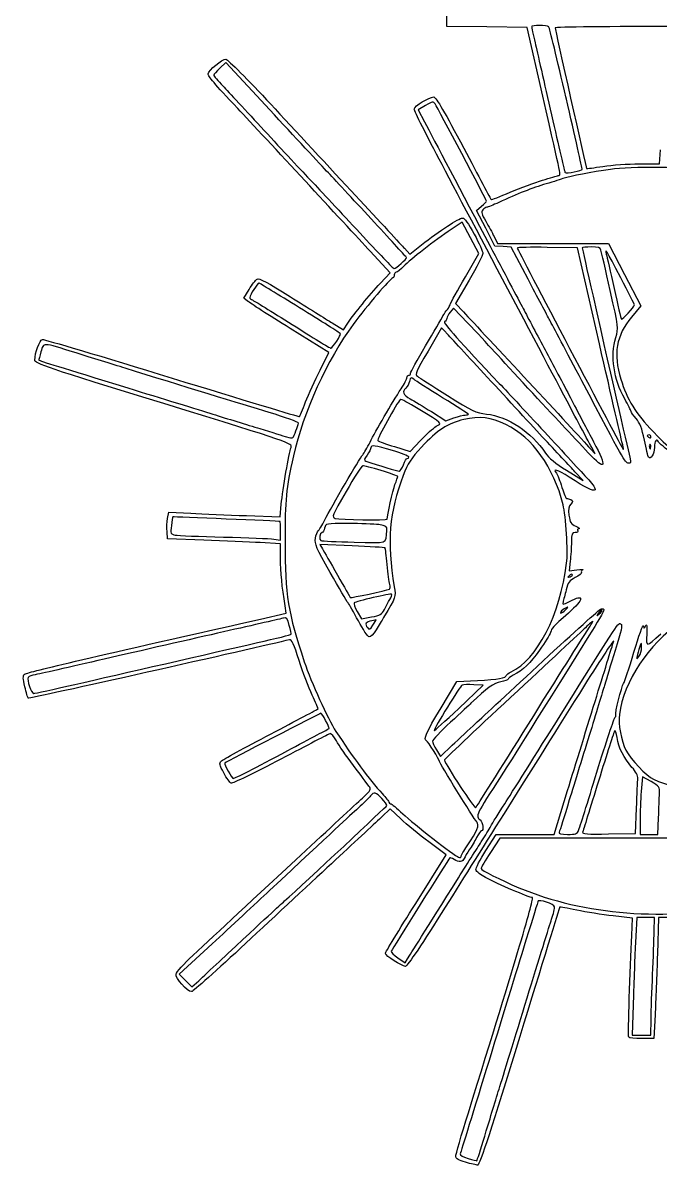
# Model space of a CAD drawing. Extents: x -200 to -42, y 99 to 278.
# Drawn here: x -171.93 to -163.73, y 110.44 to 125.12 of the extents above; entities that cross this region are included whole.
import ezdxf

# ---------------------------------------------------------------- set-up
doc = ezdxf.new("R2010")
doc.units = 0
doc.layers.add('Layer0', color=7, linetype='CONTINUOUS')

msp = doc.modelspace()

# ---------------------------------------------------------------- linework, layer by layer
at = {"layer": 'Layer0', "color": 1}
for points in [[(-165.241168, 124.177639), (-165.442954, 125.060399), (-165.95942, 125.066664), (-166.47589, 125.072929), (-166.47589, 125.99925)], [(-168.750395, 123.999254), (-169.317199, 124.609848), (-169.395038, 124.534396)], [(-164.941004, 124.15348), (-164.941004, 124.152572)], [(-166.746961, 124.058304), (-166.842832, 124.001673), (-166.761264, 123.84583)], [(-163.999638, 123.306055), (-163.741633, 123.306055), (-163.727409, 123.486084)], [(-165.43055, 121.824481), (-165.646944, 122.235713), (-165.751208, 122.242684), (-165.855472, 122.249654), (-165.974025, 122.477794), (-166.092576, 122.705934), (-166.028689, 122.761239)], [(-166.236461, 121.853118), (-166.061274, 122.15362), (-166.169676, 122.35551), (-166.27808, 122.557404), (-166.417769, 122.463616)], [(-165.866956, 122.371399), (-165.824611, 122.2843), (-165.110815, 122.284207), (-164.397015, 122.284207), (-164.189037, 121.882421), (-163.981062, 121.480636), (-164.099929, 121.337811)], [(-167.328243, 121.772546), (-167.203143, 121.905786), (-167.460936, 122.184193)], [(-167.020037, 122.220563), (-166.952117, 122.145181), (-166.801117, 122.264031)], [(-164.512998, 120.995103), (-164.794805, 122.226312), (-165.182488, 122.232577)], [(-166.186635, 121.811767), (-166.361991, 121.510012), (-166.261584, 121.40353)], [(-169.037274, 121.541181), (-169.085878, 121.580517), (-169.017244, 121.69222)], [(-166.202817, 121.25799), (-166.386691, 121.451039), (-166.431287, 121.399632)], [(-168.104797, 120.652689), (-167.990718, 120.880016), (-168.489692, 121.190918)], [(-167.947569, 121.260985), (-167.804722, 121.171515), (-167.747772, 121.257525)], [(-166.489134, 121.143151), (-166.541007, 121.198292), (-166.716171, 120.900389)], [(-164.513, 120.994971), (-164.512998, 120.995103)], [(-168.758534, 120.110562), (-168.758545, 120.110418)], [(-166.673601, 120.121197), (-166.487757, 120.002833), (-166.383219, 120.040269)], [(-167.147299, 119.671315), (-166.947314, 119.60944), (-166.811034, 119.752335)], [(-164.630182, 119.64767), (-164.566651, 119.577975), (-164.612072, 119.659298)], [(-163.865278, 119.69941), (-163.865137, 119.699514)], [(-164.934468, 119.368002), (-164.722237, 119.237965), (-164.827929, 119.349923)], [(-169.051738, 118.785227), (-168.619212, 118.770156), (-168.603351, 118.930157)], [(-170.065093, 118.749515), (-170.050164, 118.829096), (-169.767213, 118.814702)], [(-168.619187, 118.710029), (-168.619162, 118.709927)], [(-169.600397, 118.468958), (-170.065009, 118.486145), (-170.072516, 118.578051)], [(-168.700487, 118.483139), (-168.613373, 118.470609), (-168.613373, 118.588786)], [(-168.612535, 118.234101), (-168.613099, 118.423458), (-168.874443, 118.437625)], [(-167.69336, 118.395475), (-168.108066, 118.412183), (-168.073349, 118.35632)], [(-164.88826, 118.199133), (-164.903218, 118.074527), (-164.80094, 118.08844)], [(-168.872371, 117.45585), (-168.539115, 117.531418), (-168.554242, 117.625457)], [(-167.626239, 117.554563), (-167.569859, 117.46001), (-167.44203, 117.483209)], [(-166.549222, 116.314103), (-166.347202, 116.650953), (-166.080643, 116.666023)], [(-166.322375, 116.306224), (-166.005993, 116.604524), (-166.127955, 116.611721)], [(-166.607789, 115.775426), (-166.555397, 115.690251), (-166.404409, 115.833493)], [(-163.848136, 115.365653), (-163.960655, 115.427691), (-163.975443, 115.237869)], [(-165.973788, 114.479269), (-165.83964, 114.687914), (-165.466584, 114.687914), (-165.093529, 114.687914), (-164.921455, 115.251255)], [(-167.066773, 114.88681), (-167.204494, 115.014851), (-167.310695, 114.913547)], [(-161.345047, 115.012001), (-161.556965, 114.641547), (-163.674899, 114.641547), (-165.792827, 114.641547), (-165.913799, 114.454394)], [(-164.393945, 114.693171), (-164.048564, 114.699662), (-164.035949, 115.024904)], [(-163.990373, 114.868042), (-163.990525, 114.688012), (-163.875246, 114.688012), (-163.759967, 114.688012), (-163.752318, 114.902877)], [(-166.874368, 113.801118), (-166.482841, 114.423895), (-166.705946, 114.59132)], [(-164.097795, 113.388077), (-164.085829, 113.609856), (-164.337986, 113.639331)], [(-163.917624, 113.619403), (-164.030606, 113.619403), (-164.045, 113.381284)], [(-163.808884, 113.439351), (-163.804679, 113.619403), (-163.917664, 113.619403), (-163.917624, 113.619403)], [(-163.528127, 113.619296), (-163.751116, 113.619296), (-163.766441, 113.148885)], [(-169.490906, 113.281928), (-169.915465, 112.88961), (-169.833914, 112.808057), (-169.752363, 112.726503), (-169.664894, 112.807616)], [(-167.104568, 113.100002), (-167.01113, 113.038175), (-166.978567, 113.090417)], [(-164.074743, 112.626289), (-164.090096, 112.109413), (-163.970603, 112.109413), (-163.851105, 112.109413), (-163.847972, 112.312672)], [(-163.796562, 112.370657), (-163.811323, 112.062866), (-163.969186, 112.062866)]]:
    msp.add_lwpolyline(points, dxfattribs=at)
for points in [[(-167.405366, 122.554178)], [(-164.237495, 121.840912)], [(-168.367586, 121.456836)], [(-166.528411, 120.300041)], [(-166.843546, 120.15788)], [(-163.874337, 119.821962)], [(-165.246945, 119.798729)], [(-167.171841, 119.620272)], [(-167.318504, 119.364051)], [(-164.979299, 118.92546)], [(-167.350525, 118.668872)], [(-167.240365, 118.156354)], [(-164.902682, 118.012946)], [(-167.4218, 117.731099)], [(-164.966159, 117.586451)], [(-164.487084, 117.56857)], [(-168.500385, 117.374187)], [(-167.440554, 117.434836)], [(-164.693199, 117.344271)], [(-163.988504, 117.115595)], [(-166.278089, 116.607996)], [(-168.033062, 116.152469)], [(-164.094005, 115.549532)], [(-163.848184, 115.365653)], [(-167.308705, 115.148424)], [(-165.192775, 113.817752)]]:
    msp.add_lwpolyline(points, close=True, dxfattribs=at)
for points in [[(-165.163621, 125.068213), (-165.184873, 125.089578), (-165.384308, 125.090735), (-165.384308, 125.070471)], [(-165.384308, 125.070471), (-165.384308, 125.061186), (-165.363988, 124.966357), (-165.339121, 124.859922)], [(-164.941004, 124.152572), (-165.05494, 124.647654), (-165.155118, 125.059696), (-165.163621, 125.068213)], [(-165.08303, 125.054653), (-165.083594, 125.040739), (-164.683815, 123.256646), (-164.677561, 123.24525)], [(-163.491034, 125.072066), (-164.366245, 125.072066), (-165.082643, 125.064164), (-165.08303, 125.054653)], [(-165.339121, 124.859922), (-165.314257, 124.753513), (-165.21947, 124.337314), (-165.128459, 123.935043)], [(-169.542322, 124.461153), (-169.542322, 124.507085), (-169.36094, 124.657637), (-169.314791, 124.650025)], [(-169.314791, 124.650025), (-169.28877, 124.645848), (-169.02995, 124.386331), (-168.739208, 124.073109)], [(-169.395038, 124.534396), (-169.437854, 124.492901), (-169.472585, 124.453167), (-169.472215, 124.446088)], [(-169.162936, 124.017619), (-169.470491, 124.344765), (-169.542322, 124.428754), (-169.542322, 124.461153)], [(-169.472215, 124.446088), (-169.47165, 124.439117), (-169.417873, 124.375719), (-169.352279, 124.305446)], [(-169.352279, 124.305446), (-169.286679, 124.23517), (-169.049158, 123.979064), (-168.824453, 123.736302)], [(-168.739208, 124.073109), (-168.44864, 123.760074), (-167.958242, 123.232149), (-167.649435, 122.899942)], [(-166.894039, 124.008449), (-166.894039, 124.048299), (-166.704687, 124.166197), (-166.641385, 124.165757)], [(-166.625555, 124.076648), (-166.648782, 124.111438), (-166.659741, 124.109767), (-166.746961, 124.058304)], [(-166.641385, 124.165757), (-166.615731, 124.165757), (-166.492956, 123.955603), (-166.257628, 123.509492)], [(-165.964805, 122.828357), (-165.964805, 122.842524), (-166.589267, 124.022318), (-166.625555, 124.076648)], [(-165.041806, 123.156398), (-165.007346, 123.167066), (-164.990749, 123.082131), (-165.241168, 124.177639)], [(-164.733853, 123.235352), (-164.733853, 123.245343), (-164.827071, 123.658398), (-164.941004, 124.15348)], [(-168.297671, 123.087815), (-168.616091, 123.431672), (-169.005462, 123.850075), (-169.162936, 124.017619)], [(-167.997742, 123.190301), (-168.099957, 123.299403), (-168.438649, 123.66343), (-168.750395, 123.999254)], [(-166.536455, 123.296089), (-166.733127, 123.667307), (-166.894039, 123.987864), (-166.894039, 124.008449)], [(-165.128459, 123.935043), (-165.037448, 123.532747), (-164.958957, 123.199589), (-164.954029, 123.194667)], [(-166.761264, 123.84583), (-166.645613, 123.624861), (-166.277917, 122.928701), (-165.91821, 122.249688)], [(-168.824453, 123.736302), (-168.599745, 123.493543), (-168.32639, 123.200836), (-168.217001, 123.085839)], [(-166.257628, 123.509492), (-166.067311, 123.148693), (-165.909083, 122.850325), (-165.90601, 122.84647)], [(-167.405366, 122.554178), (-167.628957, 122.794944), (-167.895527, 123.081197), (-167.997742, 123.190301)], [(-164.785695, 119.984516), (-164.953603, 120.303983), (-166.080626, 122.435752), (-166.536455, 123.296089)], [(-164.369335, 123.23557), (-164.604923, 123.201127), (-164.897649, 123.144985), (-164.966165, 123.12108)], [(-164.954029, 123.194667), (-164.938281, 123.178891), (-164.733853, 123.216709), (-164.733853, 123.235352)], [(-164.677561, 123.24525), (-164.676715, 123.242992), (-164.58171, 123.256398), (-164.466716, 123.273797)], [(-164.466716, 123.273797), (-164.351724, 123.29121), (-164.141539, 123.305778), (-163.999638, 123.306055)], [(-163.101759, 123.224648), (-163.379985, 123.266075), (-164.11746, 123.272481), (-164.369335, 123.23557)], [(-167.460936, 122.184193), (-167.602718, 122.337324), (-167.979248, 122.743958), (-168.297671, 123.087815)], [(-168.217001, 123.085839), (-168.107608, 122.970865), (-167.82717, 122.670315), (-167.5938, 122.417969)], [(-165.19847, 123.048902), (-165.375184, 122.996242), (-165.567495, 122.920722), (-165.806786, 122.810018)], [(-165.659661, 122.941858), (-165.527242, 122.998184), (-165.340496, 123.067486), (-165.244667, 123.095847)], [(-165.244667, 123.095847), (-165.148844, 123.12423), (-165.057554, 123.151476), (-165.041806, 123.156398)], [(-164.966165, 123.12108), (-164.998106, 123.109933), (-165.102644, 123.077449), (-165.19847, 123.048902)], [(-167.649435, 122.899942), (-167.340624, 122.567761), (-167.057395, 122.262036), (-167.020037, 122.220563)], [(-165.90601, 122.84647), (-165.902934, 122.842519), (-165.792079, 122.885532), (-165.659661, 122.941858)], [(-166.028689, 122.761239), (-165.993555, 122.791688), (-165.964805, 122.821883), (-165.964805, 122.828357)], [(-165.960744, 122.748908), (-165.972767, 122.748908), (-165.995466, 122.733358), (-166.011166, 122.714514)], [(-165.806786, 122.810018), (-165.879433, 122.776411), (-165.948713, 122.748908), (-165.960744, 122.748908)], [(-166.801117, 122.264031), (-166.569551, 122.446335), (-166.319993, 122.609629), (-166.273669, 122.609163)], [(-166.273669, 122.609163), (-166.245083, 122.609163), (-166.197263, 122.543507), (-166.121625, 122.401332)], [(-166.011166, 122.714514), (-166.034364, 122.686574), (-166.027478, 122.659325), (-165.974505, 122.569322)], [(-166.993282, 122.101682), (-166.99633, 122.10981), (-167.18177, 122.313414), (-167.405366, 122.554178)], [(-166.417769, 122.463616), (-166.631448, 122.320094), (-166.943797, 122.077451), (-167.026689, 121.990583)], [(-165.974505, 122.569322), (-165.93864, 122.508376), (-165.890242, 122.419326), (-165.866956, 122.371399)], [(-167.5938, 122.417969), (-167.360431, 122.165623), (-167.162091, 121.95916), (-167.153048, 121.95916)], [(-166.121625, 122.401332), (-166.060933, 122.287241), (-166.011276, 122.175839), (-166.011276, 122.153744)], [(-166.011276, 122.153744), (-166.011276, 122.131702), (-166.090188, 121.977756), (-166.186635, 121.811767)], [(-165.91821, 122.249688), (-165.748998, 121.930272), (-165.558239, 121.569612), (-165.494304, 121.448231)], [(-165.182488, 122.232577), (-165.39571, 122.236048), (-165.570165, 122.232577), (-165.570165, 122.223998)], [(-165.570165, 122.223998), (-165.570165, 122.209378), (-164.22547, 119.658394), (-164.2059, 119.63602)], [(-164.619017, 122.238069), (-164.68204, 122.238069), (-164.733605, 122.232735), (-164.733605, 122.226244)], [(-164.733605, 122.226244), (-164.733605, 122.219753), (-164.671288, 121.940175), (-164.595119, 121.604836)], [(-164.492951, 122.197407), (-164.501898, 122.229086), (-164.529745, 122.238069), (-164.619017, 122.238069)], [(-164.373698, 121.676865), (-164.432973, 121.940813), (-164.486638, 122.175057), (-164.492951, 122.197407)], [(-164.237495, 121.840912), (-164.426945, 122.203057), (-164.446991, 122.235735), (-164.42403, 122.145015)], [(-167.153048, 121.95916), (-167.12793, 121.95916), (-166.986969, 122.084904), (-166.993282, 122.101682)], [(-164.42403, 122.145015), (-164.415958, 122.113079), (-164.370995, 121.914437), (-164.324143, 121.703633)], [(-167.149831, 121.879785), (-167.149831, 121.861695), (-167.158439, 121.843393), (-167.168965, 121.839145)], [(-167.125419, 121.912695), (-167.138852, 121.912695), (-167.149831, 121.89785), (-167.149831, 121.879785)], [(-167.026689, 121.990583), (-167.067563, 121.947739), (-167.111993, 121.912695), (-167.125419, 121.912695)], [(-169.017244, 121.69222), (-168.979494, 121.753655), (-168.93321, 121.813601), (-168.914389, 121.825483)], [(-168.890273, 121.773029), (-168.907996, 121.773029), (-169.008273, 121.617392), (-169.008273, 121.590285)], [(-168.914389, 121.825483), (-168.889186, 121.841485), (-168.776165, 121.781665), (-168.485289, 121.59876)], [(-168.367586, 121.456836), (-168.647658, 121.630899), (-168.882867, 121.77319), (-168.890273, 121.773029)], [(-167.747772, 121.257525), (-167.664965, 121.382549), (-167.47212, 121.6193), (-167.328243, 121.772546)], [(-167.168965, 121.839145), (-167.211367, 121.821958), (-167.494339, 121.490533), (-167.678902, 121.241876)], [(-166.433737, 121.495035), (-166.421602, 121.526714), (-166.332814, 121.687852), (-166.236461, 121.853118)], [(-165.151074, 121.297115), (-165.185767, 121.361007), (-165.311534, 121.598314), (-165.43055, 121.824481)], [(-164.061053, 121.492461), (-164.060488, 121.497795), (-164.139973, 121.654501), (-164.237495, 121.840912)], [(-169.008273, 121.590285), (-169.008273, 121.578685), (-168.993287, 121.563445), (-168.974928, 121.556424)], [(-168.485289, 121.59876), (-168.268105, 121.462178), (-168.026134, 121.310162), (-167.947569, 121.260985)], [(-164.595119, 121.604836), (-164.331148, 120.442648), (-164.133575, 119.577761), (-164.117937, 119.515934)], [(-164.302305, 121.074464), (-164.266177, 121.196099), (-164.266677, 121.200324), (-164.373698, 121.676865)], [(-164.324143, 121.703633), (-164.277294, 121.492808), (-164.234695, 121.315358), (-164.229486, 121.309253)], [(-168.489692, 121.190918), (-168.764128, 121.361919), (-169.010539, 121.519526), (-169.037274, 121.541181)], [(-168.974928, 121.556424), (-168.956584, 121.549453), (-168.726064, 121.407148), (-168.462652, 121.240323)], [(-167.843962, 121.125789), (-167.851864, 121.133691), (-168.087511, 121.282772), (-168.367586, 121.456836)], [(-166.524833, 121.350794), (-166.506883, 121.385143), (-166.484021, 121.418679), (-166.474013, 121.42534)], [(-166.474013, 121.42534), (-166.464022, 121.432085), (-166.445875, 121.463355), (-166.433737, 121.495035)], [(-165.494304, 121.448231), (-165.430367, 121.32685), (-165.302545, 121.086433), (-165.210259, 120.913925)], [(-164.229486, 121.309253), (-164.220793, 121.299037), (-164.063048, 121.47069), (-164.061053, 121.492461)], [(-166.749106, 120.965346), (-166.643699, 121.143007), (-166.542774, 121.316444), (-166.524833, 121.350794)], [(-166.504705, 121.279877), (-166.531572, 121.270817), (-166.296106, 121.004902), (-165.800473, 120.484312)], [(-166.475878, 121.318843), (-166.475878, 121.302841), (-166.488861, 121.285168), (-166.504705, 121.279877)], [(-166.431287, 121.399632), (-166.455812, 121.371342), (-166.475878, 121.334998), (-166.475878, 121.318843)], [(-166.261584, 121.40353), (-166.001576, 121.12779), (-164.828378, 119.865085), (-164.630182, 119.64767)], [(-164.739049, 120.518887), (-164.930969, 120.88303), (-165.116377, 121.233245), (-165.151074, 121.297115)], [(-164.099929, 121.337811), (-164.297004, 121.10099), (-164.337887, 120.863545), (-164.237566, 120.538417)], [(-168.462652, 121.240323), (-168.19924, 121.073502), (-167.976426, 120.937406), (-167.967502, 120.937894)], [(-167.678902, 121.241876), (-168.009248, 120.79676), (-168.321908, 120.10958), (-168.446475, 119.554805)], [(-167.967502, 120.937894), (-167.940691, 120.940152), (-167.82842, 121.1101), (-167.843962, 121.125789)], [(-165.998765, 120.611792), (-166.239941, 120.873722), (-166.46061, 121.112841), (-166.489134, 121.143151)], [(-165.860761, 120.890718), (-165.947762, 120.986521), (-166.101686, 121.151813), (-166.202817, 121.25799)], [(-171.772103, 120.783795), (-171.771539, 120.87447), (-171.709506, 121.041478), (-171.673943, 121.048486)], [(-171.238404, 120.875579), (-171.688831, 121.015643), (-171.656369, 121.014506), (-171.693202, 120.891581)], [(-171.673943, 121.048486), (-171.654498, 121.052437), (-170.904577, 120.829444), (-170.007478, 120.553171)], [(-164.213492, 119.694112), (-164.2232, 119.732404), (-164.358007, 120.317793), (-164.513, 120.994971)], [(-164.187703, 120.286723), (-164.329254, 120.537141), (-164.37286, 120.836881), (-164.302305, 121.074464)], [(-171.693202, 120.891581), (-171.710277, 120.834581), (-171.722071, 120.785892), (-171.719421, 120.783338)], [(-170.611179, 120.68042), (-170.770891, 120.730133), (-171.053142, 120.817952), (-171.238404, 120.875579)], [(-166.940761, 120.615455), (-166.940761, 120.6303), (-166.854513, 120.787709), (-166.749106, 120.965346)], [(-166.716171, 120.900389), (-166.873634, 120.632586), (-166.887375, 120.599724), (-166.852163, 120.575261)], [(-164.989764, 119.949868), (-165.213109, 120.186779), (-165.656206, 120.665408), (-165.860761, 120.890718)], [(-165.210259, 120.913925), (-165.117969, 120.741439), (-164.971507, 120.464424), (-164.884786, 120.298322)], [(-170.114965, 120.225328), (-171.620914, 120.68857), (-171.772422, 120.739627), (-171.772103, 120.783795)], [(-171.719421, 120.783338), (-171.712393, 120.776593), (-171.436168, 120.690317), (-170.576325, 120.426321)], [(-168.758545, 120.110418), (-169.104976, 120.214417), (-169.890635, 120.456132), (-170.611179, 120.68042)], [(-170.007478, 120.553171), (-169.110378, 120.276921), (-168.373061, 120.054236), (-168.368994, 120.058343)], [(-168.29024, 120.245589), (-168.250991, 120.344457), (-168.167541, 120.527664), (-168.104797, 120.652689)], [(-167.062762, 120.413802), (-167.021211, 120.477392), (-166.987214, 120.542746), (-166.987214, 120.558994)], [(-166.987214, 120.558994), (-166.987214, 120.57525), (-166.976744, 120.588559), (-166.963987, 120.588559)], [(-166.963987, 120.588559), (-166.951231, 120.588559), (-166.940761, 120.600638), (-166.940761, 120.615455)], [(-166.899003, 120.537153), (-166.934436, 120.567068), (-166.940123, 120.564331), (-166.953551, 120.510821)], [(-166.852163, 120.575261), (-166.830629, 120.56019), (-166.656182, 120.448984), (-166.46453, 120.32793)], [(-165.246945, 119.798729), (-165.41927, 119.98398), (-165.757589, 120.349861), (-165.998765, 120.611792)], [(-164.237566, 120.538417), (-164.157889, 120.280178), (-164.042177, 120.092399), (-163.823475, 119.866392)], [(-170.576325, 120.426321), (-170.15469, 120.296866), (-169.663361, 120.145267), (-169.484486, 120.089449)], [(-167.461971, 119.729035), (-167.391675, 119.871117), (-167.179086, 120.235767), (-167.062762, 120.413802)], [(-167.001111, 120.424066), (-167.055224, 120.379159), (-167.038266, 120.336478), (-166.94656, 120.286765)], [(-166.953551, 120.510821), (-166.961792, 120.477979), (-166.983198, 120.438945), (-167.001111, 120.424066)], [(-166.528411, 120.299962), (-166.710479, 120.41206), (-166.877246, 120.518797), (-166.899003, 120.537153)], [(-165.800473, 120.484312), (-165.690925, 120.369244), (-165.409697, 120.067233), (-165.175523, 119.813171)], [(-164.140882, 119.459467), (-164.182484, 119.465507), (-164.203753, 119.50324), (-164.739049, 120.518887)], [(-168.368994, 120.058343), (-168.36493, 120.06252), (-168.329489, 120.146721), (-168.29024, 120.245589)], [(-167.071427, 120.279794), (-167.115504, 120.235722), (-167.376692, 119.760945), (-167.363645, 119.748621)], [(-166.843546, 120.15788), (-166.962571, 120.231243), (-167.065113, 120.286107), (-167.071427, 120.279794)], [(-166.94656, 120.286765), (-166.898647, 120.260829), (-166.775816, 120.186297), (-166.673601, 120.121197)], [(-166.197376, 120.086895), (-166.197376, 120.092003), (-166.346341, 120.187919), (-166.528411, 120.300041)], [(-166.46453, 120.32793), (-166.14508, 120.126178), (-166.103498, 120.10645), (-165.96507, 120.091041)], [(-164.884786, 120.298322), (-164.798062, 120.132217), (-164.664514, 119.877969), (-164.588009, 119.733288)], [(-164.10638, 120.125007), (-164.10638, 120.134743), (-164.142976, 120.207604), (-164.187703, 120.286723)], [(-168.477534, 119.66127), (-168.457609, 119.71509), (-168.469491, 119.719174), (-170.114965, 120.225328)], [(-168.383808, 119.97356), (-168.382115, 119.986571), (-168.550909, 120.048248), (-168.758534, 120.110562)], [(-166.611371, 119.932641), (-166.537448, 119.976298), (-166.517393, 119.956856), (-166.843546, 120.15788)], [(-164.04104, 120.032311), (-164.076975, 120.073459), (-164.10638, 120.115188), (-164.10638, 120.125007)], [(-169.484486, 120.089449), (-169.305613, 120.033634), (-169.033817, 119.949899), (-168.880494, 119.903366)], [(-168.453579, 119.788265), (-168.438847, 119.803109), (-168.387948, 119.938144), (-168.383808, 119.97356)], [(-166.256019, 120.020138), (-166.462445, 119.972259), (-166.601143, 119.881793), (-166.80145, 119.664423)], [(-166.383219, 120.040269), (-166.325725, 120.060928), (-166.260388, 120.077681), (-166.23803, 120.07761)], [(-165.715958, 119.956198), (-165.908347, 120.049752), (-166.053962, 120.066973), (-166.256019, 120.020138)], [(-166.23803, 120.07761), (-166.215678, 120.077542), (-166.197376, 120.081787), (-166.197376, 120.086895)], [(-165.96507, 120.091041), (-165.690158, 120.060451), (-165.385499, 119.858885), (-165.207442, 119.589829)], [(-164.979282, 118.925418), (-165.101431, 119.409246), (-165.373205, 119.789492), (-165.715958, 119.956198)], [(-164.612072, 119.659298), (-164.637048, 119.704018), (-164.715184, 119.850373), (-164.785695, 119.984516)], [(-163.934047, 119.756201), (-163.964956, 119.905548), (-163.992557, 119.976772), (-164.04104, 120.032311)], [(-168.880494, 119.903366), (-168.727171, 119.856833), (-168.571283, 119.808999), (-168.534074, 119.79707)], [(-166.811034, 119.752335), (-166.736082, 119.830897), (-166.646231, 119.912056), (-166.611371, 119.932641)], [(-165.175523, 119.813171), (-164.941346, 119.559131), (-164.704813, 119.303026), (-164.649889, 119.244053)], [(-164.655875, 119.592992), (-164.74315, 119.687079), (-164.893399, 119.847658), (-164.989764, 119.949868)], [(-163.874337, 119.821962), (-163.887094, 119.821962), (-163.897564, 119.817305), (-163.897564, 119.811745)], [(-163.897564, 119.811745), (-163.897564, 119.806186), (-163.887122, 119.795038), (-163.874337, 119.787136)], [(-163.85111, 119.797352), (-163.85111, 119.810814), (-163.861581, 119.821962), (-163.874337, 119.821962)], [(-163.823475, 119.866392), (-163.646807, 119.683837), (-163.458, 119.520007), (-163.424249, 119.520007)], [(-168.603351, 118.930157), (-168.583737, 119.128288), (-168.504602, 119.588093), (-168.477534, 119.66127)], [(-168.534074, 119.79707), (-168.496866, 119.785245), (-168.460643, 119.781068), (-168.453579, 119.788265)], [(-167.555675, 119.566413), (-167.538883, 119.58566), (-167.496741, 119.658758), (-167.461971, 119.729035)], [(-167.451826, 119.65711), (-167.451826, 119.643197), (-167.473472, 119.601273), (-167.499936, 119.564115)], [(-167.17183, 119.620348), (-167.399854, 119.688606), (-167.451826, 119.69545), (-167.451826, 119.65711)], [(-167.363645, 119.748621), (-167.354642, 119.740041), (-167.257295, 119.705339), (-167.147299, 119.671315)], [(-166.80145, 119.664423), (-166.932359, 119.522341), (-166.976278, 119.454015), (-167.034766, 119.301417)], [(-164.827929, 119.349923), (-164.886061, 119.411495), (-165.074617, 119.613456), (-165.246945, 119.798729)], [(-164.588009, 119.733288), (-164.409552, 119.395835), (-164.431272, 119.350927), (-164.655875, 119.592992)], [(-164.2059, 119.63602), (-164.20034, 119.629754), (-164.203925, 119.655747), (-164.213492, 119.694112)], [(-163.881167, 119.53637), (-163.887348, 119.546586), (-163.911139, 119.645519), (-163.934047, 119.756201)], [(-163.804383, 119.662323), (-163.804383, 119.578562), (-163.855725, 119.494339), (-163.881167, 119.53637)], [(-163.874337, 119.787136), (-163.861581, 119.779233), (-163.85111, 119.78389), (-163.85111, 119.797352)], [(-163.865137, 119.699514), (-163.87287, 119.691866), (-163.873688, 119.671744), (-163.867112, 119.654999)], [(-163.867112, 119.654999), (-163.85969, 119.636429), (-163.854186, 119.641989), (-163.853086, 119.668913)], [(-163.853086, 119.668913), (-163.852239, 119.69341), (-163.857573, 119.707137), (-163.865278, 119.69941)], [(-163.754048, 119.732805), (-163.774509, 119.784562), (-163.804383, 119.742796), (-163.804383, 119.662323)], [(-163.317081, 119.401482), (-163.411781, 119.452959), (-163.742579, 119.703773), (-163.754048, 119.732805)], [(-168.446475, 119.554805), (-168.544311, 119.119065), (-168.555297, 119.006715), (-168.554344, 118.451358)], [(-168.043959, 118.730118), (-167.960548, 118.89557), (-167.595302, 119.521133), (-167.555675, 119.566413)], [(-167.499936, 119.564115), (-167.536475, 119.512776), (-167.540666, 119.494025), (-167.517377, 119.486112)], [(-166.963996, 119.538972), (-166.963996, 119.549414), (-167.057527, 119.586061), (-167.171841, 119.620272)], [(-167.03053, 119.438651), (-167.014358, 119.483371), (-166.992777, 119.51995), (-166.982566, 119.51995)], [(-166.982566, 119.51995), (-166.97235, 119.51995), (-166.963996, 119.52853), (-166.963996, 119.538972)], [(-165.207442, 119.589829), (-165.166641, 119.528188), (-165.077016, 119.455336), (-164.934468, 119.368002)], [(-164.117937, 119.515934), (-164.105322, 119.466105), (-164.109894, 119.454918), (-164.140882, 119.459467)], [(-167.556363, 119.42693), (-167.569148, 119.42693), (-167.665169, 119.276446), (-167.769757, 119.094955)], [(-167.318504, 119.364082), (-167.436549, 119.399707), (-167.543584, 119.427997), (-167.556363, 119.42693)], [(-167.517377, 119.486112), (-167.346263, 119.428019), (-167.110636, 119.357351), (-167.088112, 119.357351)], [(-167.105259, 119.287628), (-167.104695, 119.293893), (-167.200459, 119.328403), (-167.318504, 119.364051)], [(-167.088112, 119.357351), (-167.072618, 119.357351), (-167.046701, 119.393927), (-167.03053, 119.438651)], [(-164.902241, 119.280047), (-165.053473, 119.376991), (-165.120089, 119.397088), (-165.064496, 119.329018)], [(-167.034766, 119.301417), (-167.217807, 118.823835), (-167.247581, 118.458648), (-167.15142, 117.870593)], [(-167.14139, 119.183095), (-167.122283, 119.2342), (-167.106019, 119.281244), (-167.105259, 119.287628)], [(-165.064496, 119.329018), (-165.051204, 119.312762), (-165.019581, 119.231474), (-164.994226, 119.14841)], [(-164.56945, 119.117428), (-164.592226, 119.094681), (-164.679689, 119.137381), (-164.902241, 119.280047)], [(-164.649889, 119.244053), (-164.594966, 119.18508), (-164.558768, 119.128102), (-164.56945, 119.117428)], [(-167.769757, 119.094955), (-167.950625, 118.781107), (-167.957438, 118.764235), (-167.909141, 118.749867)], [(-167.24275, 118.739651), (-167.24275, 118.786139), (-167.168717, 119.110011), (-167.14139, 119.183095)], [(-164.994226, 119.14841), (-164.968882, 119.065369), (-164.941448, 119.000433), (-164.933289, 119.004099)], [(-164.934254, 118.172624), (-164.915458, 118.320974), (-164.943031, 118.781778), (-164.979299, 118.92546)], [(-164.933289, 119.004099), (-164.925104, 119.007824), (-164.902061, 119.001559), (-164.882026, 118.990411)], [(-164.882257, 118.933295), (-164.910169, 118.905411), (-164.915441, 118.870771), (-164.904214, 118.788893)], [(-164.882026, 118.990411), (-164.848986, 118.971841), (-164.849014, 118.96662), (-164.882257, 118.933295)], [(-169.767213, 118.814702), (-169.611593, 118.8068), (-169.289628, 118.793592), (-169.051738, 118.785227)], [(-164.904214, 118.788893), (-164.891599, 118.696987), (-164.878899, 118.676588), (-164.81729, 118.649571)], [(-170.072516, 118.578051), (-170.076636, 118.628574), (-170.07308, 118.705742), (-170.065093, 118.749515)], [(-170.014872, 118.656316), (-170.028531, 118.552038), (-170.026556, 118.54719), (-169.965875, 118.535491)], [(-169.998108, 118.767647), (-169.999519, 118.76539), (-170.007054, 118.716077), (-170.014872, 118.656316)], [(-168.619162, 118.709927), (-168.626782, 118.713878), (-169.994794, 118.77115), (-169.998108, 118.767647)], [(-168.613373, 118.588786), (-168.613373, 118.653793), (-168.615913, 118.708358), (-168.619187, 118.710029)], [(-168.129382, 118.588848), (-168.117811, 118.596271), (-168.079386, 118.659841), (-168.043959, 118.730118)], [(-167.745006, 118.68374), (-168.031442, 118.68374), (-168.031719, 118.683692), (-168.046281, 118.625673)], [(-167.909141, 118.749867), (-167.853843, 118.733386), (-167.24275, 118.724072), (-167.24275, 118.739651)], [(-167.35053, 118.668895), (-167.409808, 118.677023), (-167.587323, 118.68374), (-167.745006, 118.68374)], [(-167.245908, 118.59335), (-167.243029, 118.648634), (-167.252427, 118.65541), (-167.350525, 118.668872)], [(-164.81729, 118.649571), (-164.777598, 118.632158), (-164.75881, 118.617056), (-164.775535, 118.616012)], [(-169.965875, 118.535491), (-169.931114, 118.528775), (-169.651779, 118.517147), (-169.345136, 118.509555)], [(-169.345136, 118.509555), (-169.03849, 118.501907), (-168.748402, 118.490054), (-168.700487, 118.483139)], [(-167.973951, 118.053938), (-168.152123, 118.367764), (-168.175345, 118.421561), (-168.16368, 118.49346)], [(-168.16368, 118.49346), (-168.156371, 118.538508), (-168.140933, 118.581446), (-168.129382, 118.588848)], [(-168.078861, 118.56758), (-168.109268, 118.56758), (-168.123718, 118.472378), (-168.094666, 118.46342)], [(-168.046281, 118.625673), (-168.054297, 118.593714), (-168.068944, 118.56758), (-168.078861, 118.56758)], [(-167.667977, 118.444145), (-167.223389, 118.432065), (-167.254888, 118.420946), (-167.245908, 118.59335)], [(-164.82507, 118.567639), (-164.86726, 118.567639), (-164.872927, 118.553246), (-164.873105, 118.445677)], [(-164.791593, 118.590866), (-164.783691, 118.57811), (-164.798762, 118.567639), (-164.82507, 118.567639)], [(-164.775535, 118.616012), (-164.792271, 118.616012), (-164.799467, 118.603707), (-164.791593, 118.590866)], [(-168.874443, 118.437625), (-169.018181, 118.445527), (-169.344859, 118.459441), (-169.600397, 118.468958)], [(-168.554344, 118.451358), (-168.553215, 117.756171), (-168.517409, 117.532835), (-168.307134, 116.906508)], [(-168.094666, 118.46342), (-168.079708, 118.458792), (-167.887675, 118.450184), (-167.667977, 118.444145)], [(-168.073349, 118.35632), (-168.054243, 118.325591), (-167.967818, 118.174992), (-167.881266, 118.021678)], [(-167.269538, 118.369737), (-167.274562, 118.374845), (-167.465271, 118.386444), (-167.69336, 118.395475)], [(-167.240359, 118.156264), (-167.251394, 118.268664), (-167.264517, 118.364724), (-167.269538, 118.369737)], [(-164.873105, 118.445677), (-164.873257, 118.378604), (-164.880047, 118.267646), (-164.88826, 118.199133)], [(-168.554242, 117.625457), (-168.593699, 117.870886), (-168.611877, 118.060686), (-168.612535, 118.234101)], [(-167.74495, 117.664779), (-167.759259, 117.682193), (-167.86229, 117.857269), (-167.973951, 118.053938)], [(-167.208208, 117.901132), (-167.214841, 117.9291), (-167.229319, 118.043956), (-167.240365, 118.156354)], [(-165.64715, 116.776541), (-165.316069, 116.927398), (-165.018156, 117.510813), (-164.934254, 118.172624)], [(-164.74444, 118.054765), (-164.737525, 118.043618), (-164.772681, 118.013595), (-164.822576, 117.988136)], [(-164.80094, 118.08844), (-164.744688, 118.096088), (-164.711795, 118.096342), (-164.727845, 118.08844)], [(-164.727845, 118.08844), (-164.743875, 118.081018), (-164.751354, 118.065919), (-164.74444, 118.054765)], [(-167.881266, 118.021678), (-167.794714, 117.86836), (-167.72025, 117.738626), (-167.715791, 117.733405)], [(-167.213627, 117.840395), (-167.204003, 117.845729), (-167.201548, 117.873189), (-167.208208, 117.901132)], [(-164.822576, 117.988136), (-164.899724, 117.948774), (-164.917374, 117.925194), (-164.940598, 117.830455)], [(-164.902662, 118.012861), (-164.925437, 117.989888), (-164.922756, 117.987235), (-164.88968, 117.999851)], [(-164.861028, 118.028722), (-164.868169, 118.035919), (-164.886936, 118.028747), (-164.902682, 118.012946)], [(-164.88968, 117.999851), (-164.866763, 118.008656), (-164.853877, 118.021666), (-164.861028, 118.028722)], [(-167.715791, 117.733405), (-167.707578, 117.723668), (-167.245959, 117.82213), (-167.213627, 117.840395)], [(-167.184846, 117.773988), (-167.190039, 117.779096), (-167.296668, 117.759821), (-167.4218, 117.731099)], [(-167.15142, 117.870593), (-167.129209, 117.734728), (-167.123127, 117.752274), (-167.288631, 117.474237)], [(-167.207367, 117.70724), (-167.189785, 117.738733), (-167.179625, 117.76879), (-167.184846, 117.773988)], [(-164.940598, 117.830455), (-164.955612, 117.769162), (-164.973581, 117.700049), (-164.980518, 117.676861)], [(-164.899086, 117.682675), (-164.700641, 117.783911), (-164.706376, 117.715887), (-164.911758, 117.532355)], [(-167.612345, 117.432463), (-167.670994, 117.542865), (-167.730667, 117.647397), (-167.74495, 117.664779)], [(-167.66595, 117.663921), (-167.675123, 117.655793), (-167.657258, 117.606549), (-167.626239, 117.554563)], [(-167.421774, 117.731062), (-167.546903, 117.702284), (-167.656784, 117.672066), (-167.66595, 117.663921)], [(-167.27678, 117.578154), (-167.256206, 117.617631), (-167.224964, 117.675721), (-167.207367, 117.70724)], [(-164.980518, 117.676861), (-164.992259, 117.637593), (-164.986671, 117.637988), (-164.899086, 117.682675)], [(-164.919697, 117.607336), (-164.919697, 117.611739), (-164.940609, 117.602453), (-164.966159, 117.586451)], [(-164.966159, 117.557067), (-164.940618, 117.580265), (-164.919697, 117.602809), (-164.919697, 117.607336)], [(-171.904781, 116.746646), (-171.881498, 116.768687), (-171.185874, 116.931292), (-168.872371, 117.45585)], [(-168.575888, 117.467114), (-168.602869, 117.460623), (-168.949034, 117.38131), (-169.345116, 117.291123)], [(-168.500388, 117.374187), (-168.523023, 117.464004), (-168.533871, 117.47737), (-168.575888, 117.467114)], [(-167.44203, 117.483209), (-167.333591, 117.502936), (-167.308522, 117.517279), (-167.27678, 117.578154)], [(-167.288631, 117.474237), (-167.308132, 117.441491), (-167.350192, 117.370797), (-167.382134, 117.317138)], [(-165.236991, 116.917585), (-164.844047, 117.281725), (-164.507294, 117.583042), (-164.488642, 117.587174)], [(-164.911758, 117.532355), (-165.119891, 117.346362), (-165.122973, 117.343021), (-165.141806, 117.283698)], [(-164.966159, 117.586426), (-164.9917, 117.570424), (-165.012618, 117.547855), (-165.012618, 117.536182)], [(-165.012618, 117.536182), (-165.012618, 117.524583), (-164.991706, 117.533924), (-164.966159, 117.557067)], [(-165.005382, 116.232335), (-164.227544, 117.474358), (-164.273063, 117.405615), (-164.237532, 117.391992)], [(-164.45473, 117.571849), (-164.45473, 117.559319), (-164.541886, 117.409507), (-164.648408, 117.239109)], [(-164.527741, 117.527941), (-164.556638, 117.491086), (-164.555822, 117.490276), (-164.518964, 117.519136)], [(-164.48709, 117.568604), (-164.491916, 117.568604), (-164.510204, 117.550259), (-164.527741, 117.527941)], [(-164.518964, 117.519136), (-164.480268, 117.549494), (-164.467961, 117.56857), (-164.487084, 117.56857)], [(-164.488642, 117.587174), (-164.469987, 117.591351), (-164.45473, 117.584352), (-164.45473, 117.571849)], [(-168.473969, 117.260208), (-168.473969, 117.265091), (-168.485851, 117.316466), (-168.500385, 117.374187)], [(-167.472961, 117.225653), (-167.490967, 117.228899), (-167.553696, 117.322083), (-167.612345, 117.432463)], [(-167.440554, 117.43483), (-167.514389, 117.420663), (-167.533549, 117.390386), (-167.496696, 117.345987)], [(-167.496696, 117.345987), (-167.471804, 117.315978), (-167.462053, 117.320079), (-167.425156, 117.376044)], [(-167.382134, 117.317138), (-167.414075, 117.263482), (-167.454947, 117.222309), (-167.472961, 117.225653)], [(-167.382286, 117.443416), (-167.38221, 117.445673), (-167.40842, 117.440876), (-167.440554, 117.434836)], [(-167.425156, 117.376044), (-167.401675, 117.411668), (-167.382373, 117.441979), (-167.382286, 117.443416)], [(-164.693199, 117.344271), (-164.747499, 117.292238), (-165.178717, 116.89087), (-165.651459, 116.452344)], [(-164.595646, 117.428238), (-164.595082, 117.434051), (-164.638897, 117.396304), (-164.693199, 117.344271)], [(-164.680355, 117.290008), (-164.634412, 117.360191), (-164.596293, 117.42239), (-164.595646, 117.428238)], [(-164.237532, 117.391992), (-164.213627, 117.382933), (-164.230137, 117.305008), (-164.310071, 117.050156)], [(-163.481066, 117.405982), (-163.876956, 117.140083), (-164.200058, 116.649849), (-164.256051, 116.2301)], [(-164.069336, 117.032156), (-164.006595, 117.242078), (-163.95124, 117.393651), (-163.946324, 117.369005)], [(-163.946324, 117.369005), (-163.937631, 117.325441), (-163.936841, 117.325489), (-163.917732, 117.371263)], [(-163.917732, 117.371263), (-163.90489, 117.401619), (-163.899923, 117.364066), (-163.903423, 117.26281)], [(-168.497115, 117.189672), (-168.909822, 117.086673), (-171.84799, 116.428132), (-171.856572, 116.43672)], [(-169.345116, 117.291123), (-169.741195, 117.200911), (-170.431144, 117.042954), (-170.878333, 116.940117)], [(-168.909543, 117.152174), (-168.669978, 117.20662), (-168.473969, 117.255241), (-168.473969, 117.260208)], [(-168.374176, 116.924632), (-168.440267, 117.130002), (-168.470972, 117.196217), (-168.497115, 117.189672)], [(-164.648408, 117.239109), (-165.389204, 116.054061), (-165.720807, 115.524677), (-165.766482, 115.454147)], [(-165.425476, 116.105262), (-165.061604, 116.686704), (-164.726298, 117.21985), (-164.680355, 117.290008)], [(-165.141806, 117.283698), (-165.150837, 117.255221), (-165.213642, 117.153359), (-165.281362, 117.057324)], [(-164.327967, 117.173589), (-164.318146, 117.205525), (-164.487465, 116.949417), (-164.704217, 116.604448)], [(-164.547598, 116.465058), (-164.436614, 116.822815), (-164.33778, 117.141655), (-164.327967, 117.173589)], [(-163.903423, 117.26281), (-163.909491, 117.087167), (-163.919566, 117.086913), (-163.722933, 117.267213)], [(-171.259113, 116.614504), (-170.671911, 116.749832), (-169.522419, 117.012877), (-168.909543, 117.152174)], [(-165.281362, 117.057324), (-165.401876, 116.886439), (-165.493844, 116.798989), (-165.622066, 116.733356)], [(-164.310071, 117.050156), (-164.36699, 116.868664), (-164.427058, 116.673132), (-164.443554, 116.615647)], [(-164.201128, 116.627029), (-164.191391, 116.640039), (-164.132071, 116.822236), (-164.069336, 117.032156)], [(-163.988507, 117.115598), (-163.998583, 117.090056), (-164.014274, 117.037778), (-164.02341, 116.999438)], [(-164.004388, 116.976211), (-163.984773, 117.001752), (-163.969079, 117.054028), (-163.969483, 117.092368)], [(-163.969483, 117.092368), (-163.970047, 117.150458), (-163.973264, 117.154335), (-163.988504, 117.115595)], [(-170.878333, 116.940117), (-171.32552, 116.837281), (-171.72563, 116.747046), (-171.767466, 116.739596)], [(-168.20552, 116.478842), (-168.249831, 116.573463), (-168.325729, 116.774078), (-168.374176, 116.924632)], [(-168.307134, 116.906508), (-168.218271, 116.64184), (-168.007445, 116.178713), (-167.899994, 116.012148)], [(-166.102425, 116.116127), (-166.019378, 116.192785), (-165.629934, 116.553445), (-165.236991, 116.917585)], [(-164.02341, 116.999438), (-164.039186, 116.933155), (-164.038255, 116.932018), (-164.004388, 116.976211)], [(-171.900548, 116.584698), (-171.925158, 116.689645), (-171.926146, 116.726523), (-171.904781, 116.746646)], [(-171.767466, 116.739596), (-171.8093, 116.732173), (-171.848969, 116.717328), (-171.855618, 116.706477)], [(-166.080643, 116.666023), (-165.814829, 116.680868), (-165.709549, 116.699489), (-165.709549, 116.731332)], [(-165.709549, 116.731332), (-165.709549, 116.740617), (-165.681468, 116.760901), (-165.64715, 116.776541)], [(-165.622066, 116.733356), (-165.657203, 116.715265), (-165.685953, 116.692879), (-165.685953, 116.683388)], [(-171.856572, 116.43672), (-171.863204, 116.443437), (-171.883016, 116.509966), (-171.900548, 116.584698)], [(-171.855618, 116.706477), (-171.876503, 116.672664), (-171.818876, 116.499992), (-171.786714, 116.499992)], [(-171.786714, 116.499992), (-171.769837, 116.499992), (-171.532429, 116.551514), (-171.259113, 116.614504)], [(-166.278089, 116.607959), (-166.303376, 116.598222), (-166.638757, 116.052323), (-166.638757, 116.020852)], [(-164.704217, 116.604448), (-165.413363, 115.475796), (-166.008928, 114.526847), (-166.493898, 113.752892)], [(-166.127955, 116.611721), (-166.195031, 116.615672), (-166.262592, 116.613979), (-166.278089, 116.607996)], [(-165.781344, 116.650016), (-165.868093, 116.635396), (-165.960194, 116.568716), (-166.164412, 116.372859)], [(-165.685953, 116.683388), (-165.685953, 116.673877), (-165.728879, 116.658891), (-165.781344, 116.650016)], [(-164.443554, 116.615647), (-164.460064, 116.558135), (-164.543029, 116.286341), (-164.627955, 116.011646)], [(-164.303174, 116.219858), (-164.316071, 116.240743), (-164.228261, 116.591102), (-164.201128, 116.627029)], [(-168.130999, 116.301274), (-168.127669, 116.304293), (-168.161208, 116.384222), (-168.20552, 116.478842)], [(-165.651459, 116.452344), (-166.124201, 116.013822), (-166.509054, 115.648567), (-166.506686, 115.640628)], [(-164.921455, 115.251255), (-164.826815, 115.561109), (-164.658579, 116.107299), (-164.547598, 116.465058)], [(-168.741034, 115.977771), (-168.408838, 116.152672), (-168.134321, 116.298234), (-168.130999, 116.301274)], [(-166.736587, 115.892082), (-166.778525, 115.909721), (-166.740961, 115.99443), (-166.549222, 116.314103)], [(-166.638757, 116.020852), (-166.638757, 116.013655), (-166.496385, 116.14214), (-166.322375, 116.306224)], [(-166.164412, 116.372859), (-166.178439, 116.359397), (-166.296024, 116.250364), (-166.425756, 116.13047)], [(-168.094019, 116.244442), (-168.105026, 116.244442), (-169.299619, 115.624894), (-169.329312, 115.603773)], [(-168.033062, 116.152469), (-168.058886, 116.203063), (-168.086306, 116.244442), (-168.094019, 116.244442)], [(-167.986216, 116.053717), (-167.986168, 116.057442), (-168.007242, 116.10185), (-168.033062, 116.152469)], [(-165.729531, 115.082424), (-165.65131, 115.203804), (-165.325445, 115.721262), (-165.005382, 116.232335)], [(-164.544502, 115.488945), (-164.427019, 115.872253), (-164.322105, 116.189375), (-164.311358, 116.193668)], [(-164.311358, 116.193668), (-164.300606, 116.197845), (-164.296908, 116.209698), (-164.303174, 116.219858)], [(-164.256051, 116.2301), (-164.272307, 116.10814), (-164.23209, 115.889144), (-164.171644, 115.770665)], [(-168.143022, 115.966197), (-168.056825, 116.010641), (-167.986261, 116.050025), (-167.986216, 116.053717)], [(-167.895295, 115.890369), (-167.926041, 115.944838), (-167.961739, 115.986661), (-167.974622, 115.983297)], [(-167.899994, 116.012148), (-167.692761, 115.690872), (-167.467382, 115.387212), (-167.306639, 115.212615)], [(-166.425756, 116.13047), (-166.555491, 116.010599), (-166.66131, 115.900845), (-166.660909, 115.886548)], [(-166.404409, 115.833493), (-166.321362, 115.912287), (-166.185469, 116.03947), (-166.102425, 116.116127)], [(-166.104234, 115.029154), (-166.09478, 115.039596), (-165.78935, 115.523797), (-165.425476, 116.105262)], [(-164.627955, 116.011646), (-164.712881, 115.73695), (-164.835211, 115.340248), (-164.8998, 115.130094)], [(-164.315953, 116.019252), (-164.325181, 116.009035), (-164.419181, 115.718284), (-164.52482, 115.373313)], [(-164.284643, 115.932082), (-164.29263, 115.990335), (-164.306713, 116.029556), (-164.315953, 116.019252)], [(-169.376762, 115.629159), (-169.35932, 115.646092), (-169.073232, 115.802895), (-168.741034, 115.977771)], [(-167.974622, 115.983297), (-167.987492, 115.980051), (-168.272607, 115.83244), (-168.60818, 115.655521)], [(-168.520429, 115.766558), (-168.399051, 115.831913), (-168.229218, 115.921752), (-168.143022, 115.966197)], [(-167.674606, 115.572968), (-167.765236, 115.693096), (-167.864547, 115.83592), (-167.895295, 115.890369)], [(-166.56908, 115.626531), (-166.56908, 115.649052), (-166.717201, 115.883912), (-166.736587, 115.892082)], [(-166.660909, 115.886548), (-166.660345, 115.87238), (-166.63661, 115.822261), (-166.607789, 115.775426)], [(-164.094022, 115.549465), (-164.199389, 115.666113), (-164.266708, 115.801232), (-164.284643, 115.932082)], [(-169.218777, 115.40815), (-169.198005, 115.40815), (-168.940455, 115.540321), (-168.520429, 115.766558)], [(-164.171644, 115.770665), (-164.110935, 115.651652), (-163.909124, 115.438644), (-163.817816, 115.397172)], [(-169.342554, 115.477329), (-169.398089, 115.579375), (-169.403488, 115.603327), (-169.376762, 115.629159)], [(-169.329312, 115.603773), (-169.343903, 115.59333), (-169.239226, 115.40815), (-169.218777, 115.40815)], [(-168.60818, 115.655521), (-168.943754, 115.478582), (-169.231431, 115.338842), (-169.247464, 115.344992)], [(-167.476164, 115.308927), (-167.49465, 115.334016), (-167.58397, 115.452843), (-167.674606, 115.572968)], [(-166.08992, 114.848605), (-166.128895, 114.89321), (-166.56908, 115.607848), (-166.56908, 115.626531)], [(-166.506686, 115.640628), (-166.487551, 115.576713), (-166.117538, 115.014487), (-166.104234, 115.029154)], [(-164.018508, 115.405385), (-164.01546, 115.440428), (-164.043089, 115.493181), (-164.094005, 115.549532)], [(-169.247464, 115.344992), (-169.263495, 115.351257), (-169.306288, 115.410696), (-169.342554, 115.477329)], [(-165.766482, 115.454147), (-166.108137, 114.926569), (-166.108702, 114.925409), (-166.046023, 114.873376)], [(-164.780146, 114.739775), (-164.768039, 114.76853), (-164.661985, 115.105656), (-164.544502, 115.488945)], [(-164.035949, 115.024904), (-164.029006, 115.203773), (-164.02116, 115.374981), (-164.018508, 115.405385)], [(-167.546133, 115.167262), (-167.450637, 115.255779), (-167.445151, 115.266895), (-167.476164, 115.308927)], [(-164.52482, 115.373313), (-164.630461, 115.028319), (-164.721944, 114.732736), (-164.72811, 114.716398)], [(-163.740155, 115.210691), (-163.735865, 115.299325), (-163.740719, 115.306474), (-163.848184, 115.365653)], [(-163.817816, 115.397172), (-163.636556, 115.314873), (-163.500277, 115.285005), (-163.257828, 115.274467)], [(-168.288315, 114.480384), (-167.937107, 114.805349), (-167.603122, 115.114439), (-167.546133, 115.167262)], [(-167.456437, 115.181659), (-167.473201, 115.159391), (-167.544352, 115.08938), (-167.614558, 115.026301)], [(-167.308705, 115.148424), (-167.3839, 115.232648), (-167.413254, 115.23926), (-167.456437, 115.181659)], [(-167.244065, 115.061322), (-167.2435, 115.068518), (-167.272431, 115.107809), (-167.308705, 115.148424)], [(-167.306639, 115.212615), (-167.258726, 115.160605), (-167.219526, 115.110126), (-167.219526, 115.100472)], [(-164.8998, 115.130094), (-164.964389, 114.919965), (-165.022459, 114.73439), (-165.028846, 114.71775)], [(-163.975443, 115.237869), (-163.983571, 115.133478), (-163.99026, 114.967071), (-163.990373, 114.868042)], [(-163.752318, 114.902877), (-163.748085, 115.021077), (-163.742638, 115.159586), (-163.740155, 115.210691)], [(-167.614558, 115.026301), (-167.73275, 114.920098), (-167.927088, 114.739281), (-168.753999, 113.966229)], [(-168.561388, 113.831993), (-168.288194, 114.076818), (-167.245171, 115.050182), (-167.244065, 115.061322)], [(-167.219526, 115.100472), (-167.219526, 115.090735), (-167.209789, 115.082833), (-167.197907, 115.082833)], [(-167.197907, 115.082833), (-167.186026, 115.082833), (-167.115448, 115.024881), (-167.041102, 114.954072)], [(-165.909749, 114.792039), (-165.888837, 114.830357), (-165.807748, 114.961043), (-165.729531, 115.082424)], [(-167.310695, 114.913547), (-167.369106, 114.857848), (-167.636421, 114.60903), (-167.904736, 114.360629)], [(-166.705946, 114.59132), (-166.828653, 114.683412), (-166.991027, 114.816373), (-167.066773, 114.88681)], [(-167.041102, 114.954072), (-166.903705, 114.8232), (-166.382412, 114.416286), (-166.322917, 114.393449)], [(-166.213152, 114.540165), (-166.081518, 114.732863), (-166.052418, 114.805693), (-166.08992, 114.848605)], [(-166.046023, 114.873376), (-166.010251, 114.843692), (-165.996953, 114.733986), (-166.029118, 114.733986)], [(-166.029118, 114.733986), (-166.038967, 114.733986), (-166.067145, 114.694811), (-166.091684, 114.646884)], [(-166.022985, 114.606185), (-165.981609, 114.67008), (-165.930651, 114.7537), (-165.909749, 114.792039)], [(-165.028846, 114.71775), (-165.037454, 114.695229), (-165.009655, 114.687507), (-164.921319, 114.687507)], [(-164.921319, 114.687507), (-164.81979, 114.687507), (-164.798928, 114.695155), (-164.780146, 114.739775)], [(-164.72811, 114.716398), (-164.736972, 114.692974), (-164.666605, 114.688083), (-164.393945, 114.693171)], [(-166.324816, 114.129972), (-166.200187, 114.32801), (-166.064362, 114.542315), (-166.022985, 114.606185)], [(-166.290315, 114.404117), (-166.290315, 114.416873), (-166.25559, 114.478059), (-166.213152, 114.540165)], [(-166.091684, 114.646884), (-166.116237, 114.598983), (-166.15857, 114.528404), (-166.185791, 114.490064)], [(-169.739352, 113.13255), (-169.4145, 113.436814), (-168.9846, 113.836139), (-168.288315, 114.480384)], [(-166.436836, 114.384615), (-166.456253, 114.363025), (-167.17864, 113.211564), (-167.188168, 113.187104)], [(-166.382119, 114.367202), (-166.406926, 114.382752), (-166.431541, 114.390542), (-166.436836, 114.384615)], [(-166.250264, 114.379733), (-166.267762, 114.332294), (-166.318452, 114.327468), (-166.382119, 114.367202)], [(-166.322917, 114.393449), (-166.304968, 114.386478), (-166.290315, 114.391191), (-166.290315, 114.404117)], [(-166.185791, 114.490064), (-166.212997, 114.451747), (-166.242024, 114.402104), (-166.250264, 114.379733)], [(-166.100345, 114.232472), (-166.104522, 114.253356), (-166.047567, 114.364504), (-165.973788, 114.479269)], [(-165.913799, 114.454394), (-165.980336, 114.35144), (-166.034774, 114.258699), (-166.034774, 114.248256)], [(-167.904736, 114.360629), (-168.17305, 114.112228), (-168.692584, 113.629515), (-169.059259, 113.287933)], [(-165.976599, 114.132605), (-166.040486, 114.166559), (-166.096168, 114.211491), (-166.100345, 114.232472)], [(-166.034774, 114.248256), (-166.034774, 114.227598), (-165.789077, 114.103877), (-165.54693, 114.002362)], [(-166.978567, 113.090417), (-166.945993, 113.142682), (-166.750579, 113.45342), (-166.324816, 114.129972)], [(-165.374786, 113.874851), (-165.411867, 113.874851), (-165.822644, 114.050794), (-165.976599, 114.132605)], [(-168.753999, 113.966229), (-168.92579, 113.805628), (-169.257399, 113.497672), (-169.490906, 113.281928)], [(-165.54693, 114.002362), (-164.704957, 113.649384), (-163.652875, 113.568084), (-162.664391, 113.779607)], [(-169.403192, 113.051027), (-168.765666, 113.644908), (-168.638903, 113.762507), (-168.561388, 113.831993)], [(-167.265895, 113.157315), (-167.265895, 113.168915), (-167.089706, 113.458585), (-166.874368, 113.801118)], [(-166.197698, 111.11042), (-165.565348, 113.144296), (-165.347884, 113.874851), (-165.374786, 113.874851)], [(-165.299816, 113.831886), (-165.304303, 113.823758), (-165.373445, 113.602588), (-165.453433, 113.340655)], [(-165.192775, 113.817718), (-165.247142, 113.83372), (-165.295312, 113.840239), (-165.299816, 113.831886)], [(-165.089504, 113.756273), (-165.092044, 113.774137), (-165.138408, 113.801716), (-165.192775, 113.817752)], [(-166.493898, 113.752892), (-166.779228, 113.29754), (-166.984776, 112.992094), (-167.005878, 112.992094)], [(-165.023837, 113.752959), (-165.025812, 113.749714), (-165.256159, 113.002259), (-165.53561, 112.091907)], [(-165.127689, 113.596205), (-165.104264, 113.666481), (-165.087071, 113.738518), (-165.089504, 113.756273)], [(-164.805148, 113.713807), (-164.923402, 113.738558), (-165.021813, 113.756188), (-165.023837, 113.752959)], [(-164.337986, 113.639331), (-164.476673, 113.655587), (-164.686894, 113.689067), (-164.805148, 113.713807)], [(-165.442096, 112.58566), (-165.292605, 113.071184), (-165.151122, 113.525928), (-165.127689, 113.596205)], [(-164.136476, 112.080279), (-164.145959, 112.097918), (-164.119995, 112.975917), (-164.097795, 113.388077)], [(-164.045, 113.381284), (-164.052902, 113.250319), (-164.066307, 112.910568), (-164.074743, 112.626289)], [(-163.82895, 112.887638), (-163.820201, 113.09206), (-163.81117, 113.340342), (-163.808884, 113.439351)], [(-169.059259, 113.287933), (-169.425933, 112.946351), (-169.740038, 112.66685), (-169.757268, 112.66685)], [(-165.453433, 113.340655), (-165.613484, 112.816563), (-166.286956, 110.627724), (-166.301903, 110.58307)], [(-169.956816, 112.891626), (-169.952526, 112.916094), (-169.854674, 113.024516), (-169.739352, 113.13255)], [(-169.664894, 112.807616), (-169.616783, 112.852222), (-169.499018, 112.961744), (-169.403192, 113.051027)], [(-167.005878, 112.992094), (-167.050319, 112.992094), (-167.265895, 113.12907), (-167.265895, 113.157315)], [(-167.188168, 113.187104), (-167.193587, 113.17319), (-167.155955, 113.134004), (-167.104568, 113.100002)], [(-163.766441, 113.148885), (-163.774879, 112.890155), (-163.788454, 112.539963), (-163.796562, 112.370657)], [(-169.757268, 112.66685), (-169.809524, 112.66685), (-169.965418, 112.842468), (-169.956816, 112.891626)], [(-163.847972, 112.312672), (-163.846279, 112.424491), (-163.837671, 112.683196), (-163.82895, 112.887638)], [(-165.80332, 111.412519), (-165.754135, 111.572239), (-165.591583, 112.100164), (-165.442096, 112.58566)], [(-165.53561, 112.091907), (-165.892528, 110.929185), (-166.053386, 110.436724), (-166.076266, 110.436724)], [(-163.969186, 112.062866), (-164.056012, 112.062866), (-164.131289, 112.070768), (-164.136476, 112.080279)], [(-165.987781, 110.809678), (-165.935513, 110.981537), (-165.852506, 111.25282), (-165.80332, 111.412519)], [(-166.360054, 110.54873), (-166.360134, 110.570094), (-166.287077, 110.822937), (-166.197698, 111.11042)], [(-166.087826, 110.494207), (-166.085004, 110.496465), (-166.040048, 110.637819), (-165.987781, 110.809678)], [(-166.301903, 110.58307), (-166.307491, 110.566363), (-166.267203, 110.542179), (-166.202058, 110.523124)], [(-166.234367, 110.473232), (-166.32178, 110.498632), (-166.35995, 110.521574), (-166.360054, 110.54873)], [(-166.076266, 110.436724), (-166.094187, 110.436724), (-166.165324, 110.453206), (-166.234367, 110.473232)], [(-166.202058, 110.523124), (-166.141984, 110.505485), (-166.090583, 110.492559), (-166.087826, 110.494207)]]:
    msp.add_open_spline(points, degree=3, dxfattribs=at)

doc.saveas('drawing.dxf')
